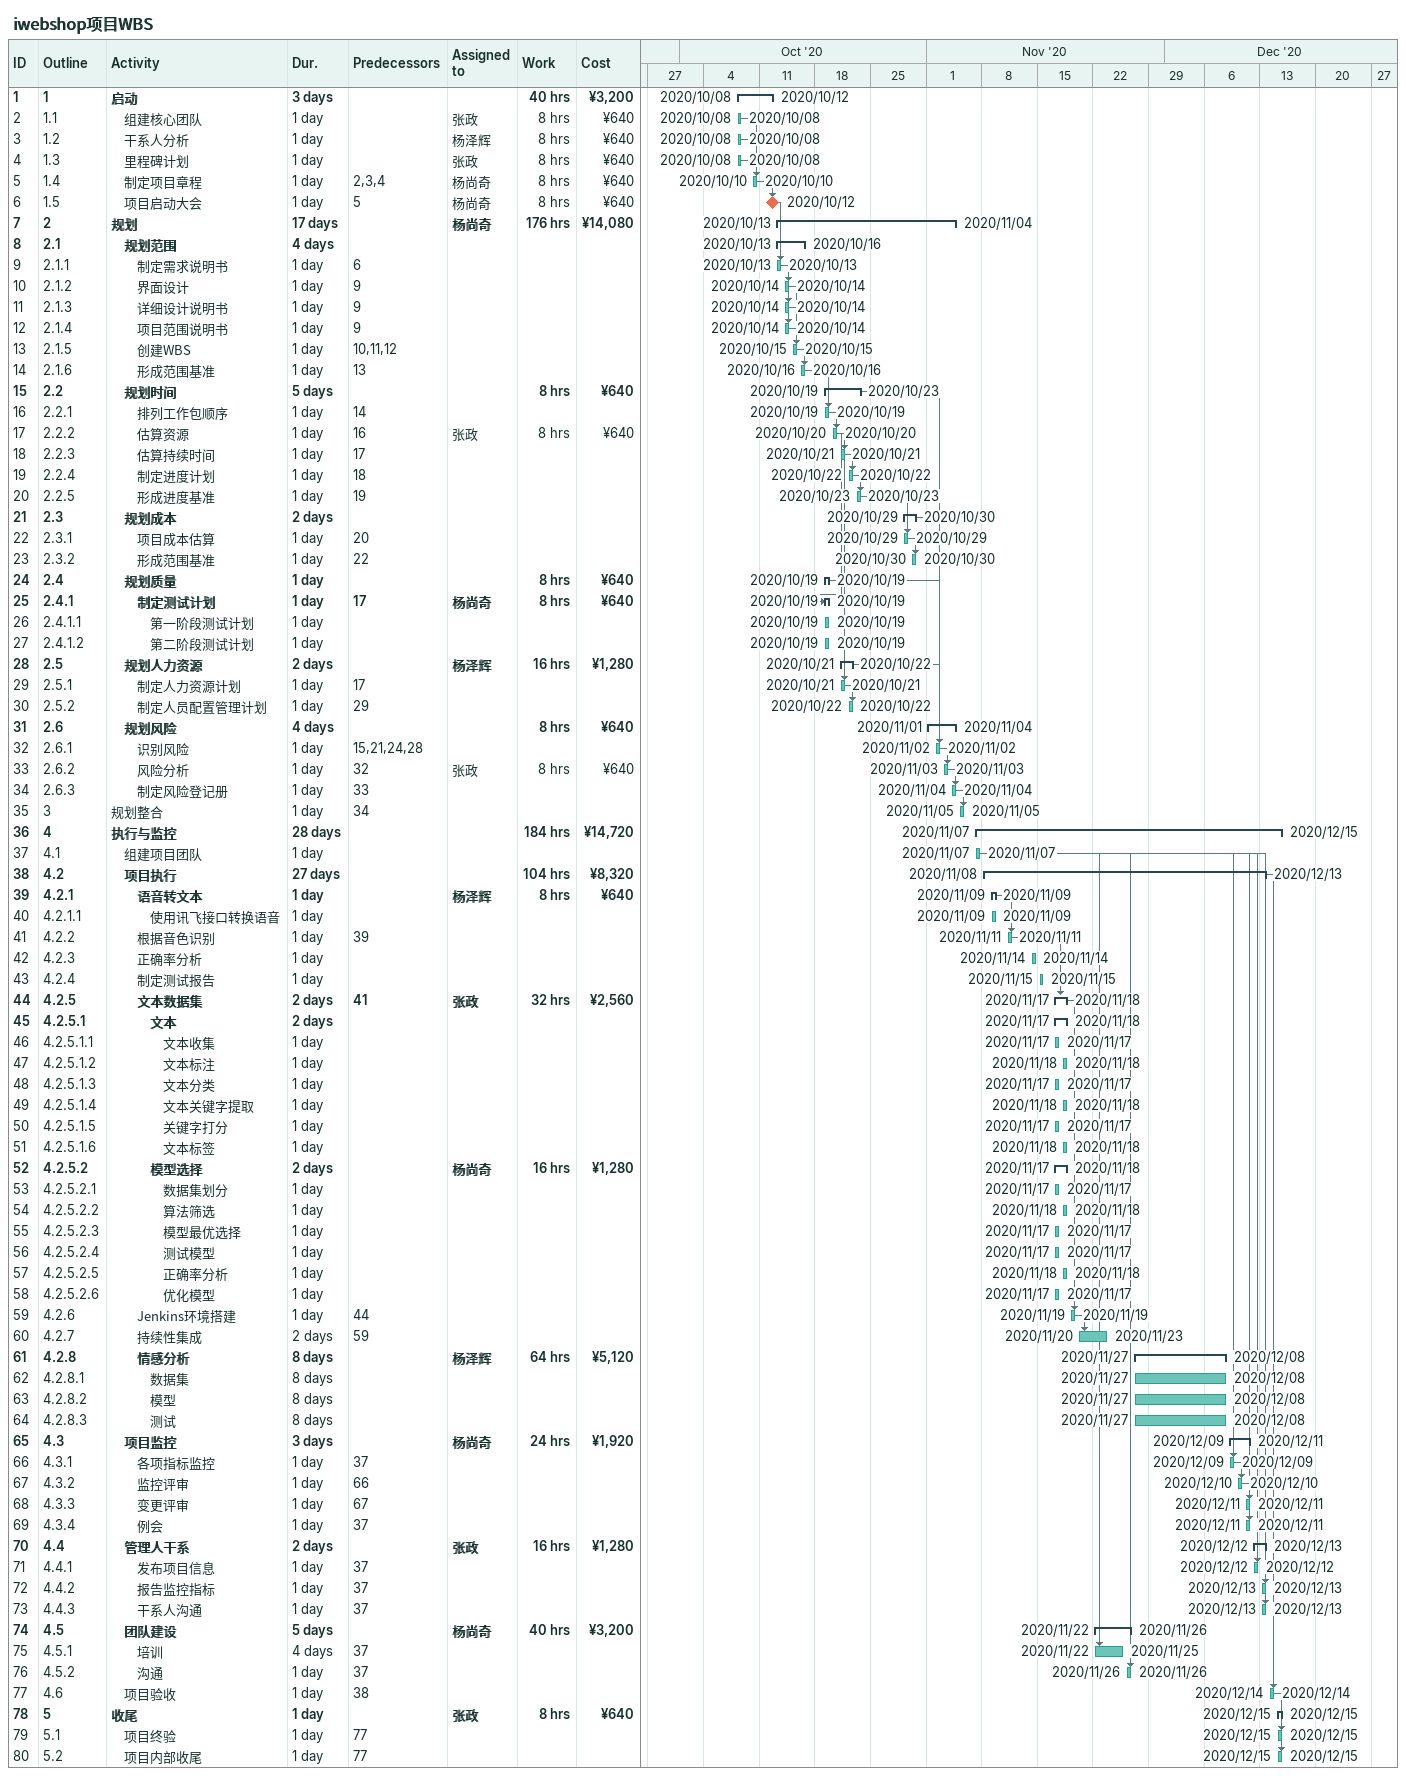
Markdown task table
iwebshop项目WBS

| ID | WBS | Task | Duration | Start | Finish | Predecessors | Resources | Work (h) | Cost (¥) |
|---|---|---|---|---|---|---|---|---|---|
| 1 | 1 | **启动** | 3d | 2020-10-08 | 2020-10-12 |  |  | 40 | 3200 |
| 2 | 1.1 | 组建核心团队 | 1d | 2020-10-08 | 2020-10-08 |  | 张政 | 8 | 640 |
| 3 | 1.2 | 干系人分析 | 1d | 2020-10-08 | 2020-10-08 |  | 杨泽辉 | 8 | 640 |
| 4 | 1.3 | 里程碑计划 | 1d | 2020-10-08 | 2020-10-08 |  | 张政 | 8 | 640 |
| 5 | 1.4 | 制定项目章程 | 1d | 2020-10-10 | 2020-10-10 | 2, 3, 4 | 杨尚奇 | 8 | 640 |
| 6 | 1.5 | 项目启动大会 | 1d | 2020-10-12 | 2020-10-12 | 5 | 杨尚奇 | 8 | 640 |
| 7 | 2 | **规划** | 17d | 2020-10-13 | 2020-11-04 |  | 杨尚奇 | 176 | 14080 |
| 8 | 2.1 | **规划范围** | 4d | 2020-10-13 | 2020-10-16 |  |  |  |  |
| 9 | 2.1.1 | 制定需求说明书 | 1d | 2020-10-13 | 2020-10-13 | 6 |  |  |  |
| 10 | 2.1.2 | 界面设计 | 1d | 2020-10-14 | 2020-10-14 | 9 |  |  |  |
| 11 | 2.1.3 | 详细设计说明书 | 1d | 2020-10-14 | 2020-10-14 | 9 |  |  |  |
| 12 | 2.1.4 | 项目范围说明书 | 1d | 2020-10-14 | 2020-10-14 | 9 |  |  |  |
| 13 | 2.1.5 | 创建WBS | 1d | 2020-10-15 | 2020-10-15 | 10, 11, 12 |  |  |  |
| 14 | 2.1.6 | 形成范围基准 | 1d | 2020-10-16 | 2020-10-16 | 13 |  |  |  |
| 15 | 2.2 | **规划时间** | 5d | 2020-10-19 | 2020-10-23 |  |  | 8 | 640 |
| 16 | 2.2.1 | 排列工作包顺序 | 1d | 2020-10-19 | 2020-10-19 | 14 |  |  |  |
| 17 | 2.2.2 | 估算资源 | 1d | 2020-10-20 | 2020-10-20 | 16 | 张政 | 8 | 640 |
| 18 | 2.2.3 | 估算持续时间 | 1d | 2020-10-21 | 2020-10-21 | 17 |  |  |  |
| 19 | 2.2.4 | 制定进度计划 | 1d | 2020-10-22 | 2020-10-22 | 18 |  |  |  |
| 20 | 2.2.5 | 形成进度基准 | 1d | 2020-10-23 | 2020-10-23 | 19 |  |  |  |
| 21 | 2.3 | **规划成本** | 2d | 2020-10-29 | 2020-10-30 |  |  |  |  |
| 22 | 2.3.1 | 项目成本估算 | 1d | 2020-10-29 | 2020-10-29 | 20 |  |  |  |
| 23 | 2.3.2 | 形成范围基准 | 1d | 2020-10-30 | 2020-10-30 | 22 |  |  |  |
| 24 | 2.4 | **规划质量** | 1d | 2020-10-19 | 2020-10-19 |  |  | 8 | 640 |
| 25 | 2.4.1 | **制定测试计划** | 1d | 2020-10-19 | 2020-10-19 | 17 | 杨尚奇 | 8 | 640 |
| 26 | 2.4.1.1 | 第一阶段测试计划 | 1d | 2020-10-19 | 2020-10-19 |  |  |  |  |
| 27 | 2.4.1.2 | 第二阶段测试计划 | 1d | 2020-10-19 | 2020-10-19 |  |  |  |  |
| 28 | 2.5 | **规划人力资源** | 2d | 2020-10-21 | 2020-10-22 |  | 杨泽辉 | 16 | 1280 |
| 29 | 2.5.1 | 制定人力资源计划 | 1d | 2020-10-21 | 2020-10-21 | 17 |  |  |  |
| 30 | 2.5.2 | 制定人员配置管理计划 | 1d | 2020-10-22 | 2020-10-22 | 29 |  |  |  |
| 31 | 2.6 | **规划风险** | 4d | 2020-11-01 | 2020-11-04 |  |  | 8 | 640 |
| 32 | 2.6.1 | 识别风险 | 1d | 2020-11-02 | 2020-11-02 | 15, 21, 24, 28 |  |  |  |
| 33 | 2.6.2 | 风险分析 | 1d | 2020-11-03 | 2020-11-03 | 32 | 张政 | 8 | 640 |
| 34 | 2.6.3 | 制定风险登记册 | 1d | 2020-11-04 | 2020-11-04 | 33 |  |  |  |
| 35 | 3 | 规划整合 | 1d | 2020-11-05 | 2020-11-05 | 34 |  |  |  |
| 36 | 4 | **执行与监控** | 28d | 2020-11-07 | 2020-12-15 |  |  | 184 | 14720 |
| 37 | 4.1 | 组建项目团队 | 1d | 2020-11-07 | 2020-11-07 |  |  |  |  |
| 38 | 4.2 | **项目执行** | 27d | 2020-11-08 | 2020-12-13 |  |  | 104 | 8320 |
| 39 | 4.2.1 | **语音转文本** | 1d | 2020-11-09 | 2020-11-09 |  | 杨泽辉 | 8 | 640 |
| 40 | 4.2.1.1 | 使用讯飞接口转换语音 | 1d | 2020-11-09 | 2020-11-09 |  |  |  |  |
| 41 | 4.2.2 | 根据音色识别 | 1d | 2020-11-11 | 2020-11-11 | 39 |  |  |  |
| 42 | 4.2.3 | 正确率分析 | 1d | 2020-11-14 | 2020-11-14 |  |  |  |  |
| 43 | 4.2.4 | 制定测试报告 | 1d | 2020-11-15 | 2020-11-15 |  |  |  |  |
| 44 | 4.2.5 | **文本数据集** | 2d | 2020-11-17 | 2020-11-18 | 41 | 张政 | 32 | 2560 |
| 45 | 4.2.5.1 | **文本** | 2d | 2020-11-17 | 2020-11-18 |  |  |  |  |
| 46 | 4.2.5.1.1 | 文本收集 | 1d | 2020-11-17 | 2020-11-17 |  |  |  |  |
| 47 | 4.2.5.1.2 | 文本标注 | 1d | 2020-11-18 | 2020-11-18 |  |  |  |  |
| 48 | 4.2.5.1.3 | 文本分类 | 1d | 2020-11-17 | 2020-11-17 |  |  |  |  |
| 49 | 4.2.5.1.4 | 文本关键字提取 | 1d | 2020-11-18 | 2020-11-18 |  |  |  |  |
| 50 | 4.2.5.1.5 | 关键字打分 | 1d | 2020-11-17 | 2020-11-17 |  |  |  |  |
| 51 | 4.2.5.1.6 | 文本标签 | 1d | 2020-11-18 | 2020-11-18 |  |  |  |  |
| 52 | 4.2.5.2 | **模型选择** | 2d | 2020-11-17 | 2020-11-18 |  | 杨尚奇 | 16 | 1280 |
| 53 | 4.2.5.2.1 | 数据集划分 | 1d | 2020-11-17 | 2020-11-17 |  |  |  |  |
| 54 | 4.2.5.2.2 | 算法筛选 | 1d | 2020-11-18 | 2020-11-18 |  |  |  |  |
| 55 | 4.2.5.2.3 | 模型最优选择 | 1d | 2020-11-17 | 2020-11-17 |  |  |  |  |
| 56 | 4.2.5.2.4 | 测试模型 | 1d | 2020-11-17 | 2020-11-17 |  |  |  |  |
| 57 | 4.2.5.2.5 | 正确率分析 | 1d | 2020-11-18 | 2020-11-18 |  |  |  |  |
| 58 | 4.2.5.2.6 | 优化模型 | 1d | 2020-11-17 | 2020-11-17 |  |  |  |  |
| 59 | 4.2.6 | Jenkins环境搭建 | 1d | 2020-11-19 | 2020-11-19 | 44 |  |  |  |
| 60 | 4.2.7 | 持续性集成 | 2d | 2020-11-20 | 2020-11-23 | 59 |  |  |  |
| 61 | 4.2.8 | **情感分析** | 8d | 2020-11-27 | 2020-12-08 |  | 杨泽辉 | 64 | 5120 |
| 62 | 4.2.8.1 | 数据集 | 8d | 2020-11-27 | 2020-12-08 |  |  |  |  |
| 63 | 4.2.8.2 | 模型 | 8d | 2020-11-27 | 2020-12-08 |  |  |  |  |
| 64 | 4.2.8.3 | 测试 | 8d | 2020-11-27 | 2020-12-08 |  |  |  |  |
| 65 | 4.3 | **项目监控** | 3d | 2020-12-09 | 2020-12-11 |  | 杨尚奇 | 24 | 1920 |
| 66 | 4.3.1 | 各项指标监控 | 1d | 2020-12-09 | 2020-12-09 | 37 |  |  |  |
| 67 | 4.3.2 | 监控评审 | 1d | 2020-12-10 | 2020-12-10 | 66 |  |  |  |
| 68 | 4.3.3 | 变更评审 | 1d | 2020-12-11 | 2020-12-11 | 67 |  |  |  |
| 69 | 4.3.4 | 例会 | 1d | 2020-12-11 | 2020-12-11 | 37 |  |  |  |
| 70 | 4.4 | **管理人干系** | 2d | 2020-12-12 | 2020-12-13 |  | 张政 | 16 | 1280 |
| 71 | 4.4.1 | 发布项目信息 | 1d | 2020-12-12 | 2020-12-12 | 37 |  |  |  |
| 72 | 4.4.2 | 报告监控指标 | 1d | 2020-12-13 | 2020-12-13 | 37 |  |  |  |
| 73 | 4.4.3 | 干系人沟通 | 1d | 2020-12-13 | 2020-12-13 | 37 |  |  |  |
| 74 | 4.5 | **团队建设** | 5d | 2020-11-22 | 2020-11-26 |  | 杨尚奇 | 40 | 3200 |
| 75 | 4.5.1 | 培训 | 4d | 2020-11-22 | 2020-11-25 | 37 |  |  |  |
| 76 | 4.5.2 | 沟通 | 1d | 2020-11-26 | 2020-11-26 | 37 |  |  |  |
| 77 | 4.6 | 项目验收 | 1d | 2020-12-14 | 2020-12-14 | 38 |  |  |  |
| 78 | 5 | **收尾** | 1d | 2020-12-15 | 2020-12-15 |  | 张政 | 8 | 640 |
| 79 | 5.1 | 项目终验 | 1d | 2020-12-15 | 2020-12-15 | 77 |  |  |  |
| 80 | 5.2 | 项目内部收尾 | 1d | 2020-12-15 | 2020-12-15 | 77 |  |  |  |
